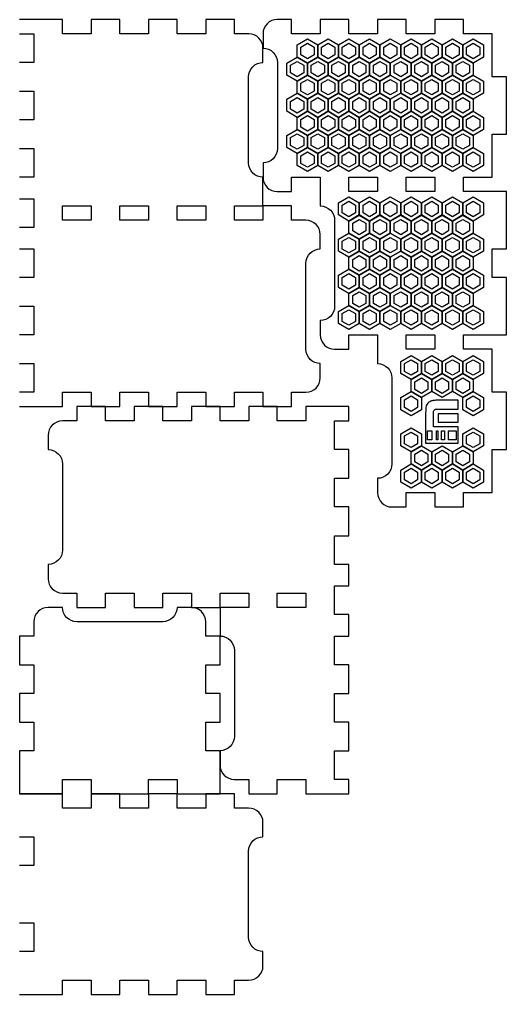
# Model space of a CAD drawing. Extents: x 0 to 964, y 737 to 1701.
# Drawn here: x 482 to 964, y 737 to 1701 of the extents above; entities that cross this region are included whole.
import ezdxf

# ---------------------------------------------------------------- set-up
doc = ezdxf.new("R2010")
doc.units = 0
doc.layers.add('A0132_Printing', color=7, linetype='CONTINUOUS')

msp = doc.modelspace()

# ---------------------------------------------------------------- linework, layer by layer
at = {"layer": 'A0132_Printing', "color": 1}
for points in [[(708.818982, 1686.491958), (694.612983, 1686.491958), (694.612983, 1700.664957), (666.266983, 1700.664957), (666.266983, 1686.491958), (637.919984, 1686.491958), (637.919984, 1700.664957), (609.573985, 1700.664957), (609.573985, 1686.491958), (581.226985, 1686.491958), (581.226985, 1700.664957), (552.880986, 1700.664957), (552.880986, 1686.491958), (524.533987, 1686.491958), (524.533987, 1700.664957), (482.014988, 1700.664957)], [(751.330981, 1700.664957), (737.096982, 1700.664957)], [(850.482979, 1218.77497), (864.716978, 1218.77497), (864.716978, 1232.947969), (893.062978, 1232.947969), (893.062978, 1218.77497), (921.409977, 1218.77497), (921.409977, 1232.947969), (949.755976, 1232.947969), (949.755976, 1275.467968), (963.928976, 1275.467968), (963.928976, 1332.160967), (949.755976, 1332.160967), (949.755976, 1374.680966), (921.409977, 1374.680966), (921.409977, 1388.853965), (949.755976, 1388.853965), (963.928976, 1388.853965), (963.928976, 1445.546964), (949.755976, 1445.546964), (949.755976, 1473.892963), (963.928976, 1473.892963), (963.928976, 1530.585962), (949.755976, 1530.585962), (921.409977, 1530.585962), (921.409977, 1544.759961), (949.755976, 1544.759961), (949.755976, 1587.27896), (963.928976, 1587.27896), (963.928976, 1643.971959), (949.755976, 1643.971959), (949.755976, 1686.491958), (921.409977, 1686.491958), (921.409977, 1700.664957), (893.062978, 1700.664957), (893.062978, 1686.491958), (864.716978, 1686.491958), (864.716978, 1700.664957), (836.369979, 1700.664957), (836.369979, 1686.491958), (808.02398, 1686.491958), (808.02398, 1700.664957), (779.676981, 1700.664957), (779.676981, 1686.491958), (751.330981, 1686.491958), (751.330981, 1700.664957)], [(482.014988, 1686.491958), (496.187988, 1686.491958), (496.187988, 1658.145959), (482.014988, 1658.145959)], [(722.983982, 1686.551958), (722.983982, 1672.318958)], [(722.959982, 1658.145959), (722.959982, 1658.145959), (722.959982, 1672.350958)], [(737.157982, 1658.144959), (737.157982, 1573.105961)], [(708.785982, 1558.932961), (708.785982, 1643.971959)], [(482.014988, 1629.798959), (496.187988, 1629.798959), (496.187988, 1601.45296), (482.014988, 1601.45296)], [(482.014988, 1573.105961), (496.187988, 1573.105961), (496.187988, 1544.759961), (482.014988, 1544.759961)], [(722.983982, 1558.932961), (722.983982, 1544.698961)], [(765.511981, 1502.239962), (751.305981, 1502.239962), (751.305981, 1516.412962), (722.959982, 1516.412962), (722.959982, 1502.239962), (694.612983, 1502.239962), (694.612983, 1516.412962), (722.959982, 1516.412962), (722.959982, 1544.759961), (722.959982, 1544.759961)], [(737.096982, 1530.585962), (751.330981, 1530.585962), (751.330981, 1544.759961), (779.676981, 1544.759961), (779.676981, 1530.585962), (779.676981, 1530.585962), (779.676981, 1516.411962)], [(482.014988, 1523.499962), (496.187988, 1523.499962), (496.187988, 1495.152963), (482.014988, 1495.152963)], [(793.84998, 1502.238962), (793.84998, 1417.199965)], [(779.652981, 1473.893963), (779.652981, 1488.098963)], [(482.014988, 1473.893963), (496.187988, 1473.893963), (496.187988, 1445.546964), (482.014988, 1445.546964)], [(765.478981, 1374.680966), (765.478981, 1459.719964)], [(482.014988, 1417.200965), (496.187988, 1417.200965), (496.187988, 1388.853965), (482.014988, 1388.853965)], [(779.676981, 1403.025965), (779.676981, 1388.793965)], [(793.78998, 1374.680966), (808.02398, 1374.680966), (808.02398, 1388.853965), (836.369979, 1388.853965), (836.369979, 1374.680966), (836.369979, 1374.680966), (836.369979, 1360.507966)], [(482.014988, 1360.507966), (496.187988, 1360.507966), (496.187988, 1332.160967), (482.014988, 1332.160967)], [(779.652981, 1346.301966), (779.652981, 1360.507966)], [(850.542979, 1346.333966), (850.542979, 1261.294968)], [(482.014988, 1317.987967), (524.533987, 1317.987967), (524.533987, 1332.160967), (552.880986, 1332.160967), (552.880986, 1317.987967), (581.226985, 1317.987967), (581.226985, 1332.160967), (609.573985, 1332.160967), (609.573985, 1317.987967), (637.919984, 1317.987967), (637.919984, 1332.160967), (666.266983, 1332.160967), (666.266983, 1317.987967), (694.612983, 1317.987967), (694.612983, 1332.160967), (722.959982, 1332.160967), (722.959982, 1317.987967)], [(722.959982, 1317.987967), (751.305981, 1317.987967), (751.305981, 1332.160967), (765.511981, 1332.160967)], [(567.066986, 1317.987967), (538.720987, 1317.987967), (538.720987, 1303.814967), (524.514987, 1303.814967)], [(694.593983, 949.483976), (708.799982, 949.483976), (708.799982, 935.310977), (737.145982, 935.310977), (737.145982, 949.483976), (765.491981, 949.483976), (765.491981, 935.310977), (808.01198, 935.310977), (808.01198, 949.483976), (793.83898, 949.483976), (793.83898, 977.830976), (808.01198, 977.830976), (808.01198, 1006.176975), (793.83898, 1006.176975), (793.83898, 1034.523974), (808.01198, 1034.523974), (808.01198, 1062.869973), (793.83898, 1062.869973), (793.83898, 1091.216973), (808.01198, 1091.216973), (808.01198, 1112.475972), (793.83898, 1112.475972), (793.83898, 1140.822971), (808.01198, 1140.822971), (808.01198, 1162.082971), (793.83898, 1162.082971), (793.83898, 1190.42897), (808.01198, 1190.42897), (808.01198, 1218.77597), (793.83898, 1218.77597), (793.83898, 1247.121969), (808.01198, 1247.121969), (808.01198, 1275.468968), (793.83898, 1275.468968), (793.83898, 1303.814967), (808.01198, 1303.814967), (808.01198, 1317.987967), (765.491981, 1317.987967), (765.491981, 1303.814967), (737.145982, 1303.814967), (737.145982, 1317.987967), (708.799982, 1317.987967), (708.799982, 1303.814967), (680.452983, 1303.814967), (680.452983, 1317.987967), (652.106984, 1317.987967), (652.106984, 1303.814967), (623.759984, 1303.814967), (623.759984, 1317.987967), (595.413985, 1317.987967), (595.413985, 1303.814967), (567.066986, 1303.814967), (567.066986, 1317.987967)], [(510.373987, 1289.673968), (510.373987, 1275.468968)], [(524.547987, 1261.294968), (524.547987, 1176.255971)], [(836.369979, 1247.121969), (836.369979, 1232.887969)], [(510.373987, 1162.082971), (510.373987, 1147.842971)], [(524.480987, 1133.735972), (538.720987, 1133.735972), (538.720987, 1119.562972), (567.066986, 1119.562972), (567.066986, 1133.735972), (595.413985, 1133.735972), (595.413985, 1119.562972), (623.759984, 1119.562972), (623.759984, 1133.735972), (652.106984, 1133.735972), (652.106984, 1119.562972), (680.452983, 1119.562972), (680.452983, 1133.735972), (708.799982, 1133.735972), (708.799982, 1119.562972), (680.452983, 1119.562972), (680.452983, 1091.216973)], [(524.534087, 1119.542172), (510.390087, 1119.542172)], [(652.065084, 1119.542172), (637.920084, 1119.542172)], [(496.188088, 1105.340172), (496.188088, 1091.195173), (482.015088, 1091.195173), (482.015088, 1062.849173), (496.188088, 1062.849173), (496.188088, 1034.503174), (482.015088, 1034.503174), (482.015088, 1006.156175), (496.188088, 1006.156175), (496.188088, 977.810176), (482.015088, 977.810176), (482.015088, 935.290177), (524.534087, 935.290177), (524.534087, 949.463176), (552.881086, 949.463176), (552.881086, 935.290177), (609.574085, 935.290177), (609.574085, 949.463176), (637.920084, 949.463176), (637.920084, 935.290177), (680.440083, 935.290177), (680.440083, 977.810176), (666.267083, 977.810176), (666.267083, 1006.156175), (680.440083, 1006.156175), (680.440083, 1034.503174), (666.267083, 1034.503174), (666.267083, 1062.849173), (680.440083, 1062.849173)], [(623.747084, 1105.369172), (538.708087, 1105.369172)], [(680.440083, 1062.849173), (680.440083, 1091.195173), (666.267083, 1091.195173), (666.267083, 1105.340172)], [(694.625983, 1077.042973), (694.625983, 992.003975)], [(680.452983, 977.830976), (680.452983, 963.624976)], [(708.757682, 921.125377), (694.612683, 921.125377), (694.612683, 935.298377), (666.266683, 935.298377), (666.266683, 921.125377), (637.920684, 921.125377), (637.920684, 935.298377), (609.573685, 935.298377), (609.573685, 921.125377), (581.227685, 921.125377), (581.227685, 935.298377), (552.880686, 935.298377), (552.880686, 921.125377), (524.534687, 921.125377), (524.534687, 935.298377), (482.014688, 935.298377)], [(722.959682, 892.778378), (722.959682, 906.923377)], [(482.014688, 892.778378), (496.187688, 892.778378), (496.187688, 864.432378), (482.014688, 864.432378)], [(708.786682, 793.56638), (708.786682, 878.605378)], [(482.014688, 807.73938), (496.187688, 807.73938), (496.187688, 779.393381), (482.014688, 779.393381)], [(722.959682, 765.248381), (722.959682, 779.393381)], [(482.014688, 736.873382), (524.534687, 736.873382), (524.534687, 751.046381), (552.880686, 751.046381), (552.880686, 736.873382), (581.227685, 736.873382), (581.227685, 751.046381), (609.573685, 751.046381), (609.573685, 736.873382), (637.920684, 736.873382), (637.920684, 751.046381), (666.266683, 751.046381), (666.266683, 736.873382)], [(666.266683, 736.873382), (694.612683, 736.873382), (694.612683, 751.046381), (708.757682, 751.046381)]]:
    msp.add_lwpolyline(points, dxfattribs=at)
at = {"layer": 'A0132_Printing', "color": 4}
for points in [[(767.061781, 1657.641559), (756.824781, 1663.592558), (756.824781, 1675.494558), (767.061781, 1681.445558), (777.298781, 1675.494558), (777.298781, 1663.592558)], [(787.53538, 1657.641559), (777.298381, 1663.592558), (777.298381, 1675.494558), (787.53538, 1681.445558), (797.77238, 1675.494558), (797.77238, 1663.592558)], [(808.00898, 1657.641559), (797.77198, 1663.592558), (797.77198, 1675.494558), (808.00898, 1681.445558), (818.24598, 1675.494558), (818.24598, 1663.592558)], [(828.482679, 1657.641559), (818.24568, 1663.592558), (818.24568, 1675.494558), (828.482679, 1681.445558), (838.719679, 1675.494558), (838.719679, 1663.592558)], [(848.956379, 1657.641559), (838.719379, 1663.592558), (838.719379, 1675.494558), (848.956379, 1681.445558), (859.193379, 1675.494558), (859.193379, 1663.592558)], [(869.429978, 1657.641559), (859.192979, 1663.592558), (859.192979, 1675.494558), (869.429978, 1681.445558), (879.666978, 1675.494558), (879.666978, 1663.592558)], [(889.903578, 1657.641559), (879.666578, 1663.592558), (879.666578, 1675.494558), (889.903578, 1681.445558), (900.140577, 1675.494558), (900.140577, 1663.592558)], [(910.377277, 1657.641559), (900.140277, 1663.592558), (900.140277, 1675.494558), (910.377277, 1681.445558), (920.614277, 1675.494558), (920.614277, 1663.592558)], [(930.850877, 1657.641559), (920.613877, 1663.592558), (920.613877, 1675.494558), (930.850877, 1681.445558), (941.087876, 1675.494558), (941.087876, 1663.592558)], [(756.824981, 1639.724659), (746.587981, 1645.675659), (746.587981, 1657.577659), (756.824981, 1663.528658), (767.061981, 1657.577659), (767.061981, 1645.675659)], [(777.298581, 1639.724659), (767.061581, 1645.675659), (767.061581, 1657.577659), (777.298581, 1663.528658), (787.53558, 1657.577659), (787.53558, 1645.675659)], [(797.77218, 1639.724659), (787.53518, 1645.675659), (787.53518, 1657.577659), (797.77218, 1663.528658), (808.00918, 1657.577659), (808.00918, 1645.675659)], [(818.24578, 1639.724659), (808.00878, 1645.675659), (808.00878, 1657.577659), (818.24578, 1663.528658), (828.482779, 1657.577659), (828.482779, 1645.675659)], [(838.719479, 1639.724659), (828.482479, 1645.675659), (828.482479, 1657.577659), (838.719479, 1663.528658), (848.956479, 1657.577659), (848.956479, 1645.675659)], [(859.193079, 1639.724659), (848.956079, 1645.675659), (848.956079, 1657.577659), (859.193079, 1663.528658), (869.430078, 1657.577659), (869.430078, 1645.675659)], [(879.666778, 1639.724659), (869.429778, 1645.675659), (869.429778, 1657.577659), (879.666778, 1663.528658), (889.903778, 1657.577659), (889.903778, 1645.675659)], [(900.140377, 1639.724659), (889.903378, 1645.675659), (889.903378, 1657.577659), (900.140377, 1663.528658), (910.377377, 1657.577659), (910.377377, 1645.675659)], [(920.614077, 1639.724659), (910.377077, 1645.675659), (910.377077, 1657.577659), (920.614077, 1663.528658), (930.851077, 1657.577659), (930.851077, 1645.675659)], [(767.061781, 1621.871559), (756.824781, 1627.822559), (756.824781, 1639.724559), (767.061781, 1645.675559), (777.298781, 1639.724559), (777.298781, 1627.822559)], [(787.53538, 1621.871559), (777.298381, 1627.822559), (777.298381, 1639.724559), (787.53538, 1645.675559), (797.77238, 1639.724559), (797.77238, 1627.822559)], [(808.00898, 1621.871559), (797.77198, 1627.822559), (797.77198, 1639.724559), (808.00898, 1645.675559), (818.24598, 1639.724559), (818.24598, 1627.822559)], [(828.482679, 1621.871559), (818.24568, 1627.822559), (818.24568, 1639.724559), (828.482679, 1645.675559), (838.719679, 1639.724559), (838.719679, 1627.822559)], [(848.956379, 1621.871559), (838.719379, 1627.822559), (838.719379, 1639.724559), (848.956379, 1645.675559), (859.193379, 1639.724559), (859.193379, 1627.822559)], [(869.429978, 1621.871559), (859.192979, 1627.822559), (859.192979, 1639.724559), (869.429978, 1645.675559), (879.666978, 1639.724559), (879.666978, 1627.822559)], [(889.903578, 1621.871559), (879.666578, 1627.822559), (879.666578, 1639.724559), (889.903578, 1645.675559), (900.140577, 1639.724559), (900.140577, 1627.822559)], [(910.377277, 1621.871559), (900.140277, 1627.822559), (900.140277, 1639.724559), (910.377277, 1645.675559), (920.614277, 1639.724559), (920.614277, 1627.822559)], [(930.850877, 1621.871559), (920.613877, 1627.822559), (920.613877, 1639.724559), (930.850877, 1645.675559), (941.087876, 1639.724559), (941.087876, 1627.822559)], [(756.824981, 1603.95466), (746.587981, 1609.90566), (746.587981, 1621.807659), (756.824981, 1627.758659), (767.061981, 1621.807659), (767.061981, 1609.90566)], [(777.298581, 1603.95466), (767.061581, 1609.90566), (767.061581, 1621.807659), (777.298581, 1627.758659), (787.53558, 1621.807659), (787.53558, 1609.90566)], [(797.77218, 1603.95466), (787.53518, 1609.90566), (787.53518, 1621.807659), (797.77218, 1627.758659), (808.00918, 1621.807659), (808.00918, 1609.90566)], [(818.24578, 1603.95466), (808.00878, 1609.90566), (808.00878, 1621.807659), (818.24578, 1627.758659), (828.482779, 1621.807659), (828.482779, 1609.90566)], [(838.719479, 1603.95466), (828.482479, 1609.90566), (828.482479, 1621.807659), (838.719479, 1627.758659), (848.956479, 1621.807659), (848.956479, 1609.90566)], [(859.193079, 1603.95466), (848.956079, 1609.90566), (848.956079, 1621.807659), (859.193079, 1627.758659), (869.430078, 1621.807659), (869.430078, 1609.90566)], [(879.666778, 1603.95466), (869.429778, 1609.90566), (869.429778, 1621.807659), (879.666778, 1627.758659), (889.903778, 1621.807659), (889.903778, 1609.90566)], [(900.140377, 1603.95466), (889.903378, 1609.90566), (889.903378, 1621.807659), (900.140377, 1627.758659), (910.377377, 1621.807659), (910.377377, 1609.90566)], [(920.614077, 1603.95466), (910.377077, 1609.90566), (910.377077, 1621.807659), (920.614077, 1627.758659), (930.851077, 1621.807659), (930.851077, 1609.90566)], [(767.061781, 1586.10156), (756.824781, 1592.05256), (756.824781, 1603.95456), (767.061781, 1609.90556), (777.298781, 1603.95456), (777.298781, 1592.05256)], [(787.53538, 1586.10156), (777.298381, 1592.05256), (777.298381, 1603.95456), (787.53538, 1609.90556), (797.77238, 1603.95456), (797.77238, 1592.05256)], [(808.00898, 1586.10156), (797.77198, 1592.05256), (797.77198, 1603.95456), (808.00898, 1609.90556), (818.24598, 1603.95456), (818.24598, 1592.05256)], [(828.482679, 1586.10156), (818.24568, 1592.05256), (818.24568, 1603.95456), (828.482679, 1609.90556), (838.719679, 1603.95456), (838.719679, 1592.05256)], [(848.956379, 1586.10156), (838.719379, 1592.05256), (838.719379, 1603.95456), (848.956379, 1609.90556), (859.193379, 1603.95456), (859.193379, 1592.05256)], [(869.429978, 1586.10156), (859.192979, 1592.05256), (859.192979, 1603.95456), (869.429978, 1609.90556), (879.666978, 1603.95456), (879.666978, 1592.05256)], [(889.903578, 1586.10156), (879.666578, 1592.05256), (879.666578, 1603.95456), (889.903578, 1609.90556), (900.140577, 1603.95456), (900.140577, 1592.05256)], [(910.377277, 1586.10156), (900.140277, 1592.05256), (900.140277, 1603.95456), (910.377277, 1609.90556), (920.614277, 1603.95456), (920.614277, 1592.05256)], [(930.850877, 1586.10156), (920.613877, 1592.05256), (920.613877, 1603.95456), (930.850877, 1609.90556), (941.087876, 1603.95456), (941.087876, 1592.05256)], [(756.824981, 1568.184561), (746.587981, 1574.135561), (746.587981, 1586.03756), (756.824981, 1591.98856), (767.061981, 1586.03756), (767.061981, 1574.135561)], [(777.298581, 1568.184561), (767.061581, 1574.135561), (767.061581, 1586.03756), (777.298581, 1591.98856), (787.53558, 1586.03756), (787.53558, 1574.135561)], [(797.77218, 1568.184561), (787.53518, 1574.135561), (787.53518, 1586.03756), (797.77218, 1591.98856), (808.00918, 1586.03756), (808.00918, 1574.135561)], [(818.24578, 1568.184561), (808.00878, 1574.135561), (808.00878, 1586.03756), (818.24578, 1591.98856), (828.482779, 1586.03756), (828.482779, 1574.135561)], [(838.719479, 1568.184561), (828.482479, 1574.135561), (828.482479, 1586.03756), (838.719479, 1591.98856), (848.956479, 1586.03756), (848.956479, 1574.135561)], [(859.193079, 1568.184561), (848.956079, 1574.135561), (848.956079, 1586.03756), (859.193079, 1591.98856), (869.430078, 1586.03756), (869.430078, 1574.135561)], [(879.666778, 1568.184561), (869.429778, 1574.135561), (869.429778, 1586.03756), (879.666778, 1591.98856), (889.903778, 1586.03756), (889.903778, 1574.135561)], [(900.140377, 1568.184561), (889.903378, 1574.135561), (889.903378, 1586.03756), (900.140377, 1591.98856), (910.377377, 1586.03756), (910.377377, 1574.135561)], [(920.614077, 1568.184561), (910.377077, 1574.135561), (910.377077, 1586.03756), (920.614077, 1591.98856), (930.851077, 1586.03756), (930.851077, 1574.135561)], [(767.061781, 1550.331461), (756.824781, 1556.282461), (756.824781, 1568.184461), (767.061781, 1574.135461), (777.298781, 1568.184461), (777.298781, 1556.282461)], [(787.53538, 1550.331461), (777.298381, 1556.282461), (777.298381, 1568.184461), (787.53538, 1574.135461), (797.77238, 1568.184461), (797.77238, 1556.282461)], [(808.00898, 1550.331461), (797.77198, 1556.282461), (797.77198, 1568.184461), (808.00898, 1574.135461), (818.24598, 1568.184461), (818.24598, 1556.282461)], [(828.482679, 1550.331461), (818.24568, 1556.282461), (818.24568, 1568.184461), (828.482679, 1574.135461), (838.719679, 1568.184461), (838.719679, 1556.282461)], [(848.956379, 1550.331461), (838.719379, 1556.282461), (838.719379, 1568.184461), (848.956379, 1574.135461), (859.193379, 1568.184461), (859.193379, 1556.282461)], [(869.429978, 1550.331461), (859.192979, 1556.282461), (859.192979, 1568.184461), (869.429978, 1574.135461), (879.666978, 1568.184461), (879.666978, 1556.282461)], [(889.903578, 1550.331461), (879.666578, 1556.282461), (879.666578, 1568.184461), (889.903578, 1574.135461), (900.140577, 1568.184461), (900.140577, 1556.282461)], [(910.377277, 1550.331461), (900.140277, 1556.282461), (900.140277, 1568.184461), (910.377277, 1574.135461), (920.614277, 1568.184461), (920.614277, 1556.282461)], [(930.850877, 1550.331461), (920.613877, 1556.282461), (920.613877, 1568.184461), (930.850877, 1574.135461), (941.087876, 1568.184461), (941.087876, 1556.282461)], [(808.00898, 1501.473062), (797.77198, 1507.424062), (797.77198, 1519.326062), (808.00898, 1525.277062), (818.24598, 1519.326062), (818.24598, 1507.424062)], [(828.482679, 1501.473062), (818.24568, 1507.424062), (818.24568, 1519.326062), (828.482679, 1525.277062), (838.719679, 1519.326062), (838.719679, 1507.424062)], [(848.956379, 1501.473062), (838.719379, 1507.424062), (838.719379, 1519.326062), (848.956379, 1525.277062), (859.193379, 1519.326062), (859.193379, 1507.424062)], [(869.429978, 1501.473062), (859.192979, 1507.424062), (859.192979, 1519.326062), (869.429978, 1525.277062), (879.666978, 1519.326062), (879.666978, 1507.424062)], [(889.903578, 1501.473062), (879.666578, 1507.424062), (879.666578, 1519.326062), (889.903578, 1525.277062), (900.140577, 1519.326062), (900.140577, 1507.424062)], [(910.377277, 1501.473062), (900.140277, 1507.424062), (900.140277, 1519.326062), (910.377277, 1525.277062), (920.614277, 1519.326062), (920.614277, 1507.424062)], [(930.850877, 1501.473062), (920.613877, 1507.424062), (920.613877, 1519.326062), (930.850877, 1525.277062), (941.087876, 1519.326062), (941.087876, 1507.424062)], [(818.24578, 1483.556263), (808.00878, 1489.507263), (808.00878, 1501.409262), (818.24578, 1507.360262), (828.482779, 1501.409262), (828.482779, 1489.507263)], [(838.719479, 1483.556263), (828.482479, 1489.507263), (828.482479, 1501.409262), (838.719479, 1507.360262), (848.956479, 1501.409262), (848.956479, 1489.507263)], [(859.193079, 1483.556263), (848.956079, 1489.507263), (848.956079, 1501.409262), (859.193079, 1507.360262), (869.430078, 1501.409262), (869.430078, 1489.507263)], [(879.666778, 1483.556263), (869.429778, 1489.507263), (869.429778, 1501.409262), (879.666778, 1507.360262), (889.903778, 1501.409262), (889.903778, 1489.507263)], [(900.140377, 1483.556263), (889.903378, 1489.507263), (889.903378, 1501.409262), (900.140377, 1507.360262), (910.377377, 1501.409262), (910.377377, 1489.507263)], [(920.614077, 1483.556263), (910.377077, 1489.507263), (910.377077, 1501.409262), (920.614077, 1507.360262), (930.851077, 1501.409262), (930.851077, 1489.507263)], [(808.00898, 1465.703063), (797.77198, 1471.654063), (797.77198, 1483.556063), (808.00898, 1489.507063), (818.24598, 1483.556063), (818.24598, 1471.654063)], [(828.482679, 1465.703063), (818.24568, 1471.654063), (818.24568, 1483.556063), (828.482679, 1489.507063), (838.719679, 1483.556063), (838.719679, 1471.654063)], [(848.956379, 1465.703063), (838.719379, 1471.654063), (838.719379, 1483.556063), (848.956379, 1489.507063), (859.193379, 1483.556063), (859.193379, 1471.654063)], [(869.429978, 1465.703063), (859.192979, 1471.654063), (859.192979, 1483.556063), (869.429978, 1489.507063), (879.666978, 1483.556063), (879.666978, 1471.654063)], [(889.903578, 1465.703063), (879.666578, 1471.654063), (879.666578, 1483.556063), (889.903578, 1489.507063), (900.140577, 1483.556063), (900.140577, 1471.654063)], [(910.377277, 1465.703063), (900.140277, 1471.654063), (900.140277, 1483.556063), (910.377277, 1489.507063), (920.614277, 1483.556063), (920.614277, 1471.654063)], [(930.850877, 1465.703063), (920.613877, 1471.654063), (920.613877, 1483.556063), (930.850877, 1489.507063), (941.087876, 1483.556063), (941.087876, 1471.654063)], [(818.24578, 1447.786264), (808.00878, 1453.737264), (808.00878, 1465.639263), (818.24578, 1471.590263), (828.482779, 1465.639263), (828.482779, 1453.737264)], [(838.719479, 1447.786264), (828.482479, 1453.737264), (828.482479, 1465.639263), (838.719479, 1471.590263), (848.956479, 1465.639263), (848.956479, 1453.737264)], [(859.193079, 1447.786264), (848.956079, 1453.737264), (848.956079, 1465.639263), (859.193079, 1471.590263), (869.430078, 1465.639263), (869.430078, 1453.737264)], [(879.666778, 1447.786264), (869.429778, 1453.737264), (869.429778, 1465.639263), (879.666778, 1471.590263), (889.903778, 1465.639263), (889.903778, 1453.737264)], [(900.140377, 1447.786264), (889.903378, 1453.737264), (889.903378, 1465.639263), (900.140377, 1471.590263), (910.377377, 1465.639263), (910.377377, 1453.737264)], [(920.614077, 1447.786264), (910.377077, 1453.737264), (910.377077, 1465.639263), (920.614077, 1471.590263), (930.851077, 1465.639263), (930.851077, 1453.737264)], [(808.00898, 1429.933064), (797.77198, 1435.884064), (797.77198, 1447.786064), (808.00898, 1453.737064), (818.24598, 1447.786064), (818.24598, 1435.884064)], [(828.482679, 1429.933064), (818.24568, 1435.884064), (818.24568, 1447.786064), (828.482679, 1453.737064), (838.719679, 1447.786064), (838.719679, 1435.884064)], [(848.956379, 1429.933064), (838.719379, 1435.884064), (838.719379, 1447.786064), (848.956379, 1453.737064), (859.193379, 1447.786064), (859.193379, 1435.884064)], [(869.429978, 1429.933064), (859.192979, 1435.884064), (859.192979, 1447.786064), (869.429978, 1453.737064), (879.666978, 1447.786064), (879.666978, 1435.884064)], [(889.903578, 1429.933064), (879.666578, 1435.884064), (879.666578, 1447.786064), (889.903578, 1453.737064), (900.140577, 1447.786064), (900.140577, 1435.884064)], [(910.377277, 1429.933064), (900.140277, 1435.884064), (900.140277, 1447.786064), (910.377277, 1453.737064), (920.614277, 1447.786064), (920.614277, 1435.884064)], [(930.850877, 1429.933064), (920.613877, 1435.884064), (920.613877, 1447.786064), (930.850877, 1453.737064), (941.087876, 1447.786064), (941.087876, 1435.884064)], [(818.24578, 1412.016065), (808.00878, 1417.967065), (808.00878, 1429.869064), (818.24578, 1435.820064), (828.482779, 1429.869064), (828.482779, 1417.967065)], [(838.719479, 1412.016065), (828.482479, 1417.967065), (828.482479, 1429.869064), (838.719479, 1435.820064), (848.956479, 1429.869064), (848.956479, 1417.967065)], [(859.193079, 1412.016065), (848.956079, 1417.967065), (848.956079, 1429.869064), (859.193079, 1435.820064), (869.430078, 1429.869064), (869.430078, 1417.967065)], [(879.666778, 1412.016065), (869.429778, 1417.967065), (869.429778, 1429.869064), (879.666778, 1435.820064), (889.903778, 1429.869064), (889.903778, 1417.967065)], [(900.140377, 1412.016065), (889.903378, 1417.967065), (889.903378, 1429.869064), (900.140377, 1435.820064), (910.377377, 1429.869064), (910.377377, 1417.967065)], [(920.614077, 1412.016065), (910.377077, 1417.967065), (910.377077, 1429.869064), (920.614077, 1435.820064), (930.851077, 1429.869064), (930.851077, 1417.967065)], [(808.00898, 1394.163065), (797.77198, 1400.114065), (797.77198, 1412.016065), (808.00898, 1417.967065), (818.24598, 1412.016065), (818.24598, 1400.114065)], [(828.482679, 1394.163065), (818.24568, 1400.114065), (818.24568, 1412.016065), (828.482679, 1417.967065), (838.719679, 1412.016065), (838.719679, 1400.114065)], [(848.956379, 1394.163065), (838.719379, 1400.114065), (838.719379, 1412.016065), (848.956379, 1417.967065), (859.193379, 1412.016065), (859.193379, 1400.114065)], [(869.429978, 1394.163065), (859.192979, 1400.114065), (859.192979, 1412.016065), (869.429978, 1417.967065), (879.666978, 1412.016065), (879.666978, 1400.114065)], [(889.903578, 1394.163065), (879.666578, 1400.114065), (879.666578, 1412.016065), (889.903578, 1417.967065), (900.140577, 1412.016065), (900.140577, 1400.114065)], [(910.377277, 1394.163065), (900.140277, 1400.114065), (900.140277, 1412.016065), (910.377277, 1417.967065), (920.614277, 1412.016065), (920.614277, 1400.114065)], [(930.850877, 1394.163065), (920.613877, 1400.114065), (920.613877, 1412.016065), (930.850877, 1417.967065), (941.087876, 1412.016065), (941.087876, 1400.114065)], [(869.429978, 1344.783266), (859.192979, 1350.734266), (859.192979, 1362.636266), (869.429978, 1368.587266), (879.666978, 1362.636266), (879.666978, 1350.734266)], [(889.903578, 1344.783266), (879.666578, 1350.734266), (879.666578, 1362.636266), (889.903578, 1368.587266), (900.140577, 1362.636266), (900.140577, 1350.734266)], [(910.377277, 1344.783266), (900.140277, 1350.734266), (900.140277, 1362.636266), (910.377277, 1368.587266), (920.614277, 1362.636266), (920.614277, 1350.734266)], [(930.850877, 1344.783266), (920.613877, 1350.734266), (920.613877, 1362.636266), (930.850877, 1368.587266), (941.087876, 1362.636266), (941.087876, 1350.734266)], [(879.666778, 1326.866467), (869.429778, 1332.817467), (869.429778, 1344.719466), (879.666778, 1350.670466), (889.903778, 1344.719466), (889.903778, 1332.817467)], [(900.140377, 1326.866467), (889.903378, 1332.817467), (889.903378, 1344.719466), (900.140377, 1350.670466), (910.377377, 1344.719466), (910.377377, 1332.817467)], [(920.614077, 1326.866467), (910.377077, 1332.817467), (910.377077, 1344.719466), (920.614077, 1350.670466), (930.851077, 1344.719466), (930.851077, 1332.817467)], [(869.429978, 1309.013267), (859.192979, 1314.964267), (859.192979, 1326.866267), (869.429978, 1332.817267), (879.666978, 1326.866267), (879.666978, 1314.964267)], [(930.850877, 1309.013267), (920.613877, 1314.964267), (920.613877, 1326.866267), (930.850877, 1332.817267), (941.087876, 1326.866267), (941.087876, 1314.964267)], [(869.429978, 1273.243268), (859.192979, 1279.194268), (859.192979, 1291.096268), (869.429978, 1297.047268), (879.666978, 1291.096268), (879.666978, 1279.194268)], [(895.858978, 1285.100968), (894.700978, 1285.100968), (894.700978, 1294.024968), (895.858978, 1294.024968)], [(902.704977, 1285.100968), (899.508978, 1285.100968), (899.508978, 1294.024968), (902.704977, 1294.024968)], [(930.850877, 1273.243268), (920.613877, 1279.194268), (920.613877, 1291.096268), (930.850877, 1297.047268), (941.087876, 1291.096268), (941.087876, 1279.194268)], [(879.666778, 1255.326269), (869.429778, 1261.277268), (869.429778, 1273.179268), (879.666778, 1279.130268), (889.903778, 1273.179268), (889.903778, 1261.277268)], [(900.140377, 1255.326269), (889.903378, 1261.277268), (889.903378, 1273.179268), (900.140377, 1279.130268), (910.377377, 1273.179268), (910.377377, 1261.277268)], [(920.614077, 1255.326269), (910.377077, 1261.277268), (910.377077, 1273.179268), (920.614077, 1279.130268), (930.851077, 1273.179268), (930.851077, 1261.277268)], [(869.429978, 1237.473269), (859.192979, 1243.424269), (859.192979, 1255.326269), (869.429978, 1261.277268), (879.666978, 1255.326269), (879.666978, 1243.424269)], [(889.903578, 1237.473269), (879.666578, 1243.424269), (879.666578, 1255.326269), (889.903578, 1261.277268), (900.140577, 1255.326269), (900.140577, 1243.424269)], [(910.377277, 1237.473269), (900.140277, 1243.424269), (900.140277, 1255.326269), (910.377277, 1261.277268), (920.614277, 1255.326269), (920.614277, 1243.424269)], [(930.850877, 1237.473269), (920.613877, 1243.424269), (920.613877, 1255.326269), (930.850877, 1261.277268), (941.087876, 1255.326269), (941.087876, 1243.424269)]]:
    msp.add_lwpolyline(points, close=True, dxfattribs=at)
at = {"layer": 'A0132_Printing', "color": 1}
for points in [[(760.520181, 1673.369058), (767.062181, 1677.194058), (773.603181, 1673.369058), (773.603181, 1665.718058), (767.062181, 1661.893058), (760.520181, 1665.718058)], [(780.99378, 1673.369058), (787.53578, 1677.194058), (794.07678, 1673.369058), (794.07678, 1665.718058), (787.53578, 1661.893058), (780.99378, 1665.718058)], [(801.46748, 1673.369058), (808.00948, 1677.194058), (814.55048, 1673.369058), (814.55048, 1665.718058), (808.00948, 1661.893058), (801.46748, 1665.718058)], [(821.941079, 1673.369058), (828.483079, 1677.194058), (835.024079, 1673.369058), (835.024079, 1665.718058), (828.483079, 1661.893058), (821.941079, 1665.718058)], [(842.414679, 1673.369058), (848.956679, 1677.194058), (855.497679, 1673.369058), (855.497679, 1665.718058), (848.956679, 1661.893058), (842.414679, 1665.718058)], [(862.888378, 1673.369058), (869.430378, 1677.194058), (875.971378, 1673.369058), (875.971378, 1665.718058), (869.430378, 1661.893058), (862.888378, 1665.718058)], [(883.362078, 1673.369058), (889.904078, 1677.194058), (896.445078, 1673.369058), (896.445078, 1665.718058), (889.904078, 1661.893058), (883.362078, 1665.718058)], [(903.835677, 1673.369058), (910.377677, 1677.194058), (916.918677, 1673.369058), (916.918677, 1665.718058), (910.377677, 1661.893058), (903.835677, 1665.718058)], [(924.309277, 1673.369058), (930.851277, 1677.194058), (937.392277, 1673.369058), (937.392277, 1665.718058), (930.851277, 1661.893058), (924.309277, 1665.718058)], [(750.283381, 1655.452259), (756.825381, 1659.277259), (763.366381, 1655.452259), (763.366381, 1647.801259), (756.825381, 1643.976259), (750.283381, 1647.801259)], [(770.756981, 1655.452259), (777.298981, 1659.277259), (783.83998, 1655.452259), (783.83998, 1647.801259), (777.298981, 1643.976259), (770.756981, 1647.801259)], [(791.23068, 1655.452259), (797.77268, 1659.277259), (804.31368, 1655.452259), (804.31368, 1647.801259), (797.77268, 1643.976259), (791.23068, 1647.801259)], [(811.70428, 1655.452259), (818.24628, 1659.277259), (824.787279, 1655.452259), (824.787279, 1647.801259), (818.24628, 1643.976259), (811.70428, 1647.801259)], [(832.177879, 1655.452259), (838.719879, 1659.277259), (845.260879, 1655.452259), (845.260879, 1647.801259), (838.719879, 1643.976259), (832.177879, 1647.801259)], [(852.651579, 1655.452259), (859.193579, 1659.277259), (865.734578, 1655.452259), (865.734578, 1647.801259), (859.193579, 1643.976259), (852.651579, 1647.801259)], [(873.125178, 1655.452259), (879.667178, 1659.277259), (886.208178, 1655.452259), (886.208178, 1647.801259), (879.667178, 1643.976259), (873.125178, 1647.801259)], [(893.598878, 1655.452259), (900.140877, 1659.277259), (906.681877, 1655.452259), (906.681877, 1647.801259), (900.140877, 1643.976259), (893.598878, 1647.801259)], [(914.072477, 1655.452259), (920.614477, 1659.277259), (927.155477, 1655.452259), (927.155477, 1647.801259), (920.614477, 1643.976259), (914.072477, 1647.801259)], [(760.520181, 1637.599059), (767.062181, 1641.424059), (773.603181, 1637.599059), (773.603181, 1629.948059), (767.062181, 1626.123059), (760.520181, 1629.948059)], [(780.99378, 1637.599059), (787.53578, 1641.424059), (794.07678, 1637.599059), (794.07678, 1629.948059), (787.53578, 1626.123059), (780.99378, 1629.948059)], [(801.46748, 1637.599059), (808.00948, 1641.424059), (814.55048, 1637.599059), (814.55048, 1629.948059), (808.00948, 1626.123059), (801.46748, 1629.948059)], [(821.941079, 1637.599059), (828.483079, 1641.424059), (835.024079, 1637.599059), (835.024079, 1629.948059), (828.483079, 1626.123059), (821.941079, 1629.948059)], [(842.414679, 1637.599059), (848.956679, 1641.424059), (855.497679, 1637.599059), (855.497679, 1629.948059), (848.956679, 1626.123059), (842.414679, 1629.948059)], [(862.888378, 1637.599059), (869.430378, 1641.424059), (875.971378, 1637.599059), (875.971378, 1629.948059), (869.430378, 1626.123059), (862.888378, 1629.948059)], [(883.362078, 1637.599059), (889.904078, 1641.424059), (896.445078, 1637.599059), (896.445078, 1629.948059), (889.904078, 1626.123059), (883.362078, 1629.948059)], [(903.835677, 1637.599059), (910.377677, 1641.424059), (916.918677, 1637.599059), (916.918677, 1629.948059), (910.377677, 1626.123059), (903.835677, 1629.948059)], [(924.309277, 1637.599059), (930.851277, 1641.424059), (937.392277, 1637.599059), (937.392277, 1629.948059), (930.851277, 1626.123059), (924.309277, 1629.948059)], [(750.283381, 1619.68226), (756.825381, 1623.507259), (763.366381, 1619.68226), (763.366381, 1612.03126), (756.825381, 1608.20626), (750.283381, 1612.03126)], [(770.756981, 1619.68226), (777.298981, 1623.507259), (783.83998, 1619.68226), (783.83998, 1612.03126), (777.298981, 1608.20626), (770.756981, 1612.03126)], [(791.23068, 1619.68226), (797.77268, 1623.507259), (804.31368, 1619.68226), (804.31368, 1612.03126), (797.77268, 1608.20626), (791.23068, 1612.03126)], [(811.70428, 1619.68226), (818.24628, 1623.507259), (824.787279, 1619.68226), (824.787279, 1612.03126), (818.24628, 1608.20626), (811.70428, 1612.03126)], [(832.177879, 1619.68226), (838.719879, 1623.507259), (845.260879, 1619.68226), (845.260879, 1612.03126), (838.719879, 1608.20626), (832.177879, 1612.03126)], [(852.651579, 1619.68226), (859.193579, 1623.507259), (865.734578, 1619.68226), (865.734578, 1612.03126), (859.193579, 1608.20626), (852.651579, 1612.03126)], [(873.125178, 1619.68226), (879.667178, 1623.507259), (886.208178, 1619.68226), (886.208178, 1612.03126), (879.667178, 1608.20626), (873.125178, 1612.03126)], [(893.598878, 1619.68226), (900.140877, 1623.507259), (906.681877, 1619.68226), (906.681877, 1612.03126), (900.140877, 1608.20626), (893.598878, 1612.03126)], [(914.072477, 1619.68226), (920.614477, 1623.507259), (927.155477, 1619.68226), (927.155477, 1612.03126), (920.614477, 1608.20626), (914.072477, 1612.03126)], [(760.520181, 1601.82906), (767.062181, 1605.65406), (773.603181, 1601.82906), (773.603181, 1594.17806), (767.062181, 1590.35306), (760.520181, 1594.17806)], [(780.99378, 1601.82906), (787.53578, 1605.65406), (794.07678, 1601.82906), (794.07678, 1594.17806), (787.53578, 1590.35306), (780.99378, 1594.17806)], [(801.46748, 1601.82906), (808.00948, 1605.65406), (814.55048, 1601.82906), (814.55048, 1594.17806), (808.00948, 1590.35306), (801.46748, 1594.17806)], [(821.941079, 1601.82906), (828.483079, 1605.65406), (835.024079, 1601.82906), (835.024079, 1594.17806), (828.483079, 1590.35306), (821.941079, 1594.17806)], [(842.414679, 1601.82906), (848.956679, 1605.65406), (855.497679, 1601.82906), (855.497679, 1594.17806), (848.956679, 1590.35306), (842.414679, 1594.17806)], [(862.888378, 1601.82906), (869.430378, 1605.65406), (875.971378, 1601.82906), (875.971378, 1594.17806), (869.430378, 1590.35306), (862.888378, 1594.17806)], [(883.362078, 1601.82906), (889.904078, 1605.65406), (896.445078, 1601.82906), (896.445078, 1594.17806), (889.904078, 1590.35306), (883.362078, 1594.17806)], [(903.835677, 1601.82906), (910.377677, 1605.65406), (916.918677, 1601.82906), (916.918677, 1594.17806), (910.377677, 1590.35306), (903.835677, 1594.17806)], [(924.309277, 1601.82906), (930.851277, 1605.65406), (937.392277, 1601.82906), (937.392277, 1594.17806), (930.851277, 1590.35306), (924.309277, 1594.17806)], [(750.283381, 1583.91206), (756.825381, 1587.73706), (763.366381, 1583.91206), (763.366381, 1576.261061), (756.825381, 1572.436061), (750.283381, 1576.261061)], [(770.756981, 1583.91206), (777.298981, 1587.73706), (783.83998, 1583.91206), (783.83998, 1576.261061), (777.298981, 1572.436061), (770.756981, 1576.261061)], [(791.23068, 1583.91206), (797.77268, 1587.73706), (804.31368, 1583.91206), (804.31368, 1576.261061), (797.77268, 1572.436061), (791.23068, 1576.261061)], [(811.70428, 1583.91206), (818.24628, 1587.73706), (824.787279, 1583.91206), (824.787279, 1576.261061), (818.24628, 1572.436061), (811.70428, 1576.261061)], [(832.177879, 1583.91206), (838.719879, 1587.73706), (845.260879, 1583.91206), (845.260879, 1576.261061), (838.719879, 1572.436061), (832.177879, 1576.261061)], [(852.651579, 1583.91206), (859.193579, 1587.73706), (865.734578, 1583.91206), (865.734578, 1576.261061), (859.193579, 1572.436061), (852.651579, 1576.261061)], [(873.125178, 1583.91206), (879.667178, 1587.73706), (886.208178, 1583.91206), (886.208178, 1576.261061), (879.667178, 1572.436061), (873.125178, 1576.261061)], [(893.598878, 1583.91206), (900.140877, 1587.73706), (906.681877, 1583.91206), (906.681877, 1576.261061), (900.140877, 1572.436061), (893.598878, 1576.261061)], [(914.072477, 1583.91206), (920.614477, 1587.73706), (927.155477, 1583.91206), (927.155477, 1576.261061), (920.614477, 1572.436061), (914.072477, 1576.261061)], [(760.520181, 1566.059061), (767.062181, 1569.884061), (773.603181, 1566.059061), (773.603181, 1558.408061), (767.062181, 1554.583061), (760.520181, 1558.408061)], [(780.99378, 1566.059061), (787.53578, 1569.884061), (794.07678, 1566.059061), (794.07678, 1558.408061), (787.53578, 1554.583061), (780.99378, 1558.408061)], [(801.46748, 1566.059061), (808.00948, 1569.884061), (814.55048, 1566.059061), (814.55048, 1558.408061), (808.00948, 1554.583061), (801.46748, 1558.408061)], [(821.941079, 1566.059061), (828.483079, 1569.884061), (835.024079, 1566.059061), (835.024079, 1558.408061), (828.483079, 1554.583061), (821.941079, 1558.408061)], [(842.414679, 1566.059061), (848.956679, 1569.884061), (855.497679, 1566.059061), (855.497679, 1558.408061), (848.956679, 1554.583061), (842.414679, 1558.408061)], [(862.888378, 1566.059061), (869.430378, 1569.884061), (875.971378, 1566.059061), (875.971378, 1558.408061), (869.430378, 1554.583061), (862.888378, 1558.408061)], [(883.362078, 1566.059061), (889.904078, 1569.884061), (896.445078, 1566.059061), (896.445078, 1558.408061), (889.904078, 1554.583061), (883.362078, 1558.408061)], [(903.835677, 1566.059061), (910.377677, 1569.884061), (916.918677, 1566.059061), (916.918677, 1558.408061), (910.377677, 1554.583061), (903.835677, 1558.408061)], [(924.309277, 1566.059061), (930.851277, 1569.884061), (937.392277, 1566.059061), (937.392277, 1558.408061), (930.851277, 1554.583061), (924.309277, 1558.408061)], [(836.369979, 1530.586962), (808.02398, 1530.586962), (808.02398, 1544.759961), (836.369979, 1544.759961)], [(893.062978, 1530.586962), (864.716978, 1530.586962), (864.716978, 1544.759961), (893.062978, 1544.759961)], [(524.533987, 1516.412962), (552.879986, 1516.412962), (552.879986, 1502.239962), (524.533987, 1502.239962)], [(581.226985, 1516.412962), (609.572985, 1516.412962), (609.572985, 1502.239962), (581.226985, 1502.239962)], [(637.919984, 1516.412962), (666.265983, 1516.412962), (666.265983, 1502.239962), (637.919984, 1502.239962)], [(801.46748, 1517.200662), (808.00948, 1521.025662), (814.55048, 1517.200662), (814.55048, 1509.549662), (808.00948, 1505.724662), (801.46748, 1509.549662)], [(821.941079, 1517.200662), (828.483079, 1521.025662), (835.024079, 1517.200662), (835.024079, 1509.549662), (828.483079, 1505.724662), (821.941079, 1509.549662)], [(842.414679, 1517.200662), (848.956679, 1521.025662), (855.497679, 1517.200662), (855.497679, 1509.549662), (848.956679, 1505.724662), (842.414679, 1509.549662)], [(862.888378, 1517.200662), (869.430378, 1521.025662), (875.971378, 1517.200662), (875.971378, 1509.549662), (869.430378, 1505.724662), (862.888378, 1509.549662)], [(883.362078, 1517.200662), (889.904078, 1521.025662), (896.445078, 1517.200662), (896.445078, 1509.549662), (889.904078, 1505.724662), (883.362078, 1509.549662)], [(903.835677, 1517.200662), (910.377677, 1521.025662), (916.918677, 1517.200662), (916.918677, 1509.549662), (910.377677, 1505.724662), (903.835677, 1509.549662)], [(924.309277, 1517.200662), (930.851277, 1521.025662), (937.392277, 1517.200662), (937.392277, 1509.549662), (930.851277, 1505.724662), (924.309277, 1509.549662)], [(811.70428, 1499.283763), (818.24628, 1503.108762), (824.787279, 1499.283763), (824.787279, 1491.632763), (818.24628, 1487.807763), (811.70428, 1491.632763)], [(832.177879, 1499.283763), (838.719879, 1503.108762), (845.260879, 1499.283763), (845.260879, 1491.632763), (838.719879, 1487.807763), (832.177879, 1491.632763)], [(852.651579, 1499.283763), (859.193579, 1503.108762), (865.734578, 1499.283763), (865.734578, 1491.632763), (859.193579, 1487.807763), (852.651579, 1491.632763)], [(873.125178, 1499.283763), (879.667178, 1503.108762), (886.208178, 1499.283763), (886.208178, 1491.632763), (879.667178, 1487.807763), (873.125178, 1491.632763)], [(893.598878, 1499.283763), (900.140877, 1503.108762), (906.681877, 1499.283763), (906.681877, 1491.632763), (900.140877, 1487.807763), (893.598878, 1491.632763)], [(914.072477, 1499.283763), (920.614477, 1503.108762), (927.155477, 1499.283763), (927.155477, 1491.632763), (920.614477, 1487.807763), (914.072477, 1491.632763)], [(801.46748, 1481.430663), (808.00948, 1485.255663), (814.55048, 1481.430663), (814.55048, 1473.779663), (808.00948, 1469.954663), (801.46748, 1473.779663)], [(821.941079, 1481.430663), (828.483079, 1485.255663), (835.024079, 1481.430663), (835.024079, 1473.779663), (828.483079, 1469.954663), (821.941079, 1473.779663)], [(842.414679, 1481.430663), (848.956679, 1485.255663), (855.497679, 1481.430663), (855.497679, 1473.779663), (848.956679, 1469.954663), (842.414679, 1473.779663)], [(862.888378, 1481.430663), (869.430378, 1485.255663), (875.971378, 1481.430663), (875.971378, 1473.779663), (869.430378, 1469.954663), (862.888378, 1473.779663)], [(883.362078, 1481.430663), (889.904078, 1485.255663), (896.445078, 1481.430663), (896.445078, 1473.779663), (889.904078, 1469.954663), (883.362078, 1473.779663)], [(903.835677, 1481.430663), (910.377677, 1485.255663), (916.918677, 1481.430663), (916.918677, 1473.779663), (910.377677, 1469.954663), (903.835677, 1473.779663)], [(924.309277, 1481.430663), (930.851277, 1485.255663), (937.392277, 1481.430663), (937.392277, 1473.779663), (930.851277, 1469.954663), (924.309277, 1473.779663)], [(811.70428, 1463.513763), (818.24628, 1467.338763), (824.787279, 1463.513763), (824.787279, 1455.862764), (818.24628, 1452.037764), (811.70428, 1455.862764)], [(832.177879, 1463.513763), (838.719879, 1467.338763), (845.260879, 1463.513763), (845.260879, 1455.862764), (838.719879, 1452.037764), (832.177879, 1455.862764)], [(852.651579, 1463.513763), (859.193579, 1467.338763), (865.734578, 1463.513763), (865.734578, 1455.862764), (859.193579, 1452.037764), (852.651579, 1455.862764)], [(873.125178, 1463.513763), (879.667178, 1467.338763), (886.208178, 1463.513763), (886.208178, 1455.862764), (879.667178, 1452.037764), (873.125178, 1455.862764)], [(893.598878, 1463.513763), (900.140877, 1467.338763), (906.681877, 1463.513763), (906.681877, 1455.862764), (900.140877, 1452.037764), (893.598878, 1455.862764)], [(914.072477, 1463.513763), (920.614477, 1467.338763), (927.155477, 1463.513763), (927.155477, 1455.862764), (920.614477, 1452.037764), (914.072477, 1455.862764)], [(801.46748, 1445.660564), (808.00948, 1449.485564), (814.55048, 1445.660564), (814.55048, 1438.009564), (808.00948, 1434.184564), (801.46748, 1438.009564)], [(821.941079, 1445.660564), (828.483079, 1449.485564), (835.024079, 1445.660564), (835.024079, 1438.009564), (828.483079, 1434.184564), (821.941079, 1438.009564)], [(842.414679, 1445.660564), (848.956679, 1449.485564), (855.497679, 1445.660564), (855.497679, 1438.009564), (848.956679, 1434.184564), (842.414679, 1438.009564)], [(862.888378, 1445.660564), (869.430378, 1449.485564), (875.971378, 1445.660564), (875.971378, 1438.009564), (869.430378, 1434.184564), (862.888378, 1438.009564)], [(883.362078, 1445.660564), (889.904078, 1449.485564), (896.445078, 1445.660564), (896.445078, 1438.009564), (889.904078, 1434.184564), (883.362078, 1438.009564)], [(903.835677, 1445.660564), (910.377677, 1449.485564), (916.918677, 1445.660564), (916.918677, 1438.009564), (910.377677, 1434.184564), (903.835677, 1438.009564)], [(924.309277, 1445.660564), (930.851277, 1449.485564), (937.392277, 1445.660564), (937.392277, 1438.009564), (930.851277, 1434.184564), (924.309277, 1438.009564)], [(811.70428, 1427.743664), (818.24628, 1431.568664), (824.787279, 1427.743664), (824.787279, 1420.092664), (818.24628, 1416.267665), (811.70428, 1420.092664)], [(832.177879, 1427.743664), (838.719879, 1431.568664), (845.260879, 1427.743664), (845.260879, 1420.092664), (838.719879, 1416.267665), (832.177879, 1420.092664)], [(852.651579, 1427.743664), (859.193579, 1431.568664), (865.734578, 1427.743664), (865.734578, 1420.092664), (859.193579, 1416.267665), (852.651579, 1420.092664)], [(873.125178, 1427.743664), (879.667178, 1431.568664), (886.208178, 1427.743664), (886.208178, 1420.092664), (879.667178, 1416.267665), (873.125178, 1420.092664)], [(893.598878, 1427.743664), (900.140877, 1431.568664), (906.681877, 1427.743664), (906.681877, 1420.092664), (900.140877, 1416.267665), (893.598878, 1420.092664)], [(914.072477, 1427.743664), (920.614477, 1431.568664), (927.155477, 1427.743664), (927.155477, 1420.092664), (920.614477, 1416.267665), (914.072477, 1420.092664)], [(801.46748, 1409.890565), (808.00948, 1413.715565), (814.55048, 1409.890565), (814.55048, 1402.239565), (808.00948, 1398.414565), (801.46748, 1402.239565)], [(821.941079, 1409.890565), (828.483079, 1413.715565), (835.024079, 1409.890565), (835.024079, 1402.239565), (828.483079, 1398.414565), (821.941079, 1402.239565)], [(842.414679, 1409.890565), (848.956679, 1413.715565), (855.497679, 1409.890565), (855.497679, 1402.239565), (848.956679, 1398.414565), (842.414679, 1402.239565)], [(862.888378, 1409.890565), (869.430378, 1413.715565), (875.971378, 1409.890565), (875.971378, 1402.239565), (869.430378, 1398.414565), (862.888378, 1402.239565)], [(883.362078, 1409.890565), (889.904078, 1413.715565), (896.445078, 1409.890565), (896.445078, 1402.239565), (889.904078, 1398.414565), (883.362078, 1402.239565)], [(903.835677, 1409.890565), (910.377677, 1413.715565), (916.918677, 1409.890565), (916.918677, 1402.239565), (910.377677, 1398.414565), (903.835677, 1402.239565)], [(924.309277, 1409.890565), (930.851277, 1413.715565), (937.392277, 1409.890565), (937.392277, 1402.239565), (930.851277, 1398.414565), (924.309277, 1402.239565)], [(893.062978, 1374.680966), (864.716978, 1374.680966), (864.716978, 1388.853965), (893.062978, 1388.853965)], [(862.888378, 1360.510866), (869.430378, 1364.335866), (875.971378, 1360.510866), (875.971378, 1352.859866), (869.430378, 1349.034866), (862.888378, 1352.859866)], [(883.362078, 1360.510866), (889.904078, 1364.335866), (896.445078, 1360.510866), (896.445078, 1352.859866), (889.904078, 1349.034866), (883.362078, 1352.859866)], [(903.835677, 1360.510866), (910.377677, 1364.335866), (916.918677, 1360.510866), (916.918677, 1352.859866), (910.377677, 1349.034866), (903.835677, 1352.859866)], [(924.309277, 1360.510866), (930.851277, 1364.335866), (937.392277, 1360.510866), (937.392277, 1352.859866), (930.851277, 1349.034866), (924.309277, 1352.859866)], [(873.125178, 1342.593966), (879.667178, 1346.418966), (886.208178, 1342.593966), (886.208178, 1334.942967), (879.667178, 1331.117967), (873.125178, 1334.942967)], [(893.598878, 1342.593966), (900.140877, 1346.418966), (906.681877, 1342.593966), (906.681877, 1334.942967), (900.140877, 1331.117967), (893.598878, 1334.942967)], [(914.072477, 1342.593966), (920.614477, 1346.418966), (927.155477, 1342.593966), (927.155477, 1334.942967), (920.614477, 1331.117967), (914.072477, 1334.942967)], [(862.888378, 1324.740767), (869.430378, 1328.565767), (875.971378, 1324.740767), (875.971378, 1317.089767), (869.430378, 1313.264767), (862.888378, 1317.089767)], [(924.309277, 1324.740767), (930.851277, 1328.565767), (937.392277, 1324.740767), (937.392277, 1317.089767), (930.851277, 1313.264767), (924.309277, 1317.089767)], [(862.888378, 1288.970768), (869.430378, 1292.795768), (875.971378, 1288.970768), (875.971378, 1281.319768), (869.430378, 1277.494768), (862.888378, 1281.319768)], [(924.309277, 1288.970768), (930.851277, 1292.795768), (937.392277, 1288.970768), (937.392277, 1281.319768), (930.851277, 1277.494768), (924.309277, 1281.319768)], [(873.125178, 1271.053768), (879.667178, 1274.878768), (886.208178, 1271.053768), (886.208178, 1263.402768), (879.667178, 1259.577769), (873.125178, 1263.402768)], [(893.598878, 1271.053768), (900.140877, 1274.878768), (906.681877, 1271.053768), (906.681877, 1263.402768), (900.140877, 1259.577769), (893.598878, 1263.402768)], [(914.072477, 1271.053768), (920.614477, 1274.878768), (927.155477, 1271.053768), (927.155477, 1263.402768), (920.614477, 1259.577769), (914.072477, 1263.402768)], [(862.888378, 1253.200669), (869.430378, 1257.025669), (875.971378, 1253.200669), (875.971378, 1245.549669), (869.430378, 1241.724669), (862.888378, 1245.549669)], [(883.362078, 1253.200669), (889.904078, 1257.025669), (896.445078, 1253.200669), (896.445078, 1245.549669), (889.904078, 1241.724669), (883.362078, 1245.549669)], [(903.835677, 1253.200669), (910.377677, 1257.025669), (916.918677, 1253.200669), (916.918677, 1245.549669), (910.377677, 1241.724669), (903.835677, 1245.549669)], [(924.309277, 1253.200669), (930.851277, 1257.025669), (937.392277, 1253.200669), (937.392277, 1245.549669), (930.851277, 1241.724669), (924.309277, 1245.549669)], [(765.491981, 1119.562972), (737.145982, 1119.562972), (737.145982, 1133.735972), (765.491981, 1133.735972)]]:
    msp.add_lwpolyline(points, close=True, dxfattribs=at)
at = {"layer": 'A0132_Printing', "color": 4}
for points in [[(898.927778, 1324.271467), (895.095778, 1324.271467)], [(903.932877, 1324.271467), (898.927878, 1324.271467)], [(908.938177, 1324.271467), (903.933177, 1324.271467)], [(913.943377, 1324.271467), (908.938377, 1324.271467)], [(913.943377, 1315.473267), (916.171377, 1315.473267), (916.171377, 1324.271267), (913.943377, 1324.271267)], [(883.912478, 1311.973067), (883.912478, 1281.752068), (888.917478, 1281.752068)], [(893.922678, 1297.877368), (891.574678, 1297.877368), (891.574678, 1311.665367)], [(895.449678, 1315.473167), (898.927678, 1315.473167)], [(898.927778, 1315.473267), (903.932777, 1315.473267)], [(903.932877, 1315.473267), (908.937877, 1315.473267)], [(908.938177, 1315.473267), (913.943177, 1315.473267)], [(903.932877, 1310.755467), (898.927878, 1310.755467), (896.328778, 1310.755467), (896.328778, 1302.595467), (898.927778, 1302.595467)], [(898.927778, 1302.595767), (903.932777, 1302.595767)], [(903.932877, 1302.595767), (908.937877, 1302.595767)], [(908.938177, 1310.755467), (903.933177, 1310.755467)], [(908.938177, 1302.595767), (913.943177, 1302.595767)], [(913.943377, 1310.755467), (908.938377, 1310.755467)], [(913.943377, 1302.595767), (916.171377, 1302.595767), (916.171377, 1310.755767), (913.943377, 1310.755767)], [(888.917478, 1285.167768), (885.893478, 1285.167768), (885.893478, 1294.091768), (888.917478, 1294.091768)], [(888.917478, 1294.091668), (890.080478, 1294.091668), (890.080478, 1285.167668), (888.917478, 1285.167668)], [(898.927978, 1297.876968), (893.922978, 1297.876968)], [(903.932977, 1297.876968), (898.927978, 1297.876968)], [(908.938177, 1297.877368), (903.933177, 1297.877368)], [(908.938177, 1285.101268), (906.558177, 1285.101268), (906.558177, 1294.025268), (908.938177, 1294.025268)], [(908.938177, 1294.025268), (913.943177, 1294.025268)], [(913.943377, 1297.877368), (908.938377, 1297.877368)], [(913.943377, 1281.751768), (916.171377, 1281.751768), (916.171377, 1297.877768), (913.943377, 1297.877768)], [(913.943377, 1294.025268), (913.959377, 1294.025268), (913.959377, 1285.101268), (913.943377, 1285.101268)], [(913.943377, 1285.101268), (908.938377, 1285.101268)], [(888.917478, 1281.751768), (893.922478, 1281.751768)], [(893.922978, 1281.751968), (898.927978, 1281.751968)], [(898.927978, 1281.751968), (903.932977, 1281.751968)], [(903.932877, 1281.751768), (908.937877, 1281.751768)], [(908.938177, 1281.751768), (913.943177, 1281.751768)]]:
    msp.add_lwpolyline(points, dxfattribs=at)
at = {"layer": 'A0132_Printing', "color": 1}
for points in [[(737.096982, 1700.664957), (729.302982, 1700.664957), (722.983982, 1694.345958), (722.983982, 1686.551958)], [(722.959982, 1672.350958), (722.959982, 1680.160958), (716.628982, 1686.491958), (708.818982, 1686.491958)], [(722.983982, 1672.318958), (730.811982, 1672.318958), (737.157982, 1665.972958), (737.157982, 1658.144959)], [(708.785982, 1643.971959), (708.785982, 1651.799959), (715.131982, 1658.145959), (722.959982, 1658.145959)], [(737.157982, 1573.105961), (737.157982, 1565.277961), (730.811982, 1558.932961), (722.983982, 1558.932961)], [(722.959982, 1544.759961), (715.131982, 1544.759961), (708.785982, 1551.104961), (708.785982, 1558.932961)], [(722.983982, 1544.698961), (722.983982, 1536.904962), (729.302982, 1530.585962), (737.096982, 1530.585962)], [(779.676981, 1516.411962), (787.50498, 1516.411962), (793.84998, 1510.066962), (793.84998, 1502.238962)], [(779.652981, 1488.098963), (779.652981, 1495.908963), (773.320981, 1502.239962), (765.511981, 1502.239962)], [(765.478981, 1459.719964), (765.478981, 1467.547963), (771.824981, 1473.893963), (779.652981, 1473.893963)], [(793.84998, 1417.199965), (793.84998, 1409.371965), (787.50498, 1403.025965), (779.676981, 1403.025965)], [(779.676981, 1388.793965), (779.676981, 1380.998965), (785.99598, 1374.680966), (793.78998, 1374.680966)], [(779.652981, 1360.507966), (771.824981, 1360.507966), (765.478981, 1366.852966), (765.478981, 1374.680966)], [(836.369979, 1360.507966), (844.197979, 1360.507966), (850.542979, 1354.161966), (850.542979, 1346.333966)], [(765.511981, 1332.160967), (773.320981, 1332.160967), (779.652981, 1338.491967), (779.652981, 1346.301966)], [(524.514987, 1303.814967), (516.704987, 1303.814967), (510.373987, 1297.483968), (510.373987, 1289.673968)], [(510.373987, 1275.468968), (518.201987, 1275.468968), (524.547987, 1269.122968), (524.547987, 1261.294968)], [(850.542979, 1261.294968), (850.542979, 1253.466969), (844.197979, 1247.121969), (836.369979, 1247.121969)], [(836.369979, 1232.887969), (836.369979, 1225.093969), (842.688979, 1218.77497), (850.482979, 1218.77497)], [(524.547987, 1176.255971), (524.547987, 1168.427971), (518.201987, 1162.082971), (510.373987, 1162.082971)], [(510.373987, 1147.842971), (510.373987, 1140.051971), (516.689987, 1133.735972), (524.480987, 1133.735972)], [(510.390087, 1119.542172), (502.547087, 1119.542172), (496.188088, 1113.183172), (496.188088, 1105.340172)], [(538.708087, 1105.369172), (530.880087, 1105.369172), (524.534087, 1111.714172), (524.534087, 1119.542172)], [(637.920084, 1119.542172), (637.920084, 1111.714172), (631.575084, 1105.369172), (623.747084, 1105.369172)], [(666.267083, 1105.340172), (666.267083, 1113.183172), (659.908084, 1119.542172), (652.065084, 1119.542172)], [(680.452983, 1091.216973), (688.280983, 1091.216973), (694.625983, 1084.870973), (694.625983, 1077.042973)], [(694.625983, 992.003975), (694.625983, 984.175975), (688.280983, 977.830976), (680.452983, 977.830976)], [(680.452983, 963.624976), (680.452983, 955.814976), (686.783983, 949.483976), (694.593983, 949.483976)], [(722.959682, 906.923377), (722.959682, 914.766377), (716.600682, 921.125377), (708.757682, 921.125377)], [(708.786682, 878.605378), (708.786682, 886.433378), (715.131682, 892.778378), (722.959682, 892.778378)], [(722.959682, 779.393381), (715.131682, 779.393381), (708.786682, 785.73838), (708.786682, 793.56638)], [(708.757682, 751.046381), (716.600682, 751.046381), (722.959682, 757.405381), (722.959682, 765.248381)]]:
    msp.add_open_spline(points, degree=3, dxfattribs=at)
at = {"layer": 'A0132_Printing', "color": 4}
for points in [[(887.128478, 1322.237067), (885.725478, 1321.102067), (884.842478, 1319.786067), (884.479478, 1318.288067)], [(888.917478, 1323.304067), (888.263478, 1323.018067), (887.662478, 1322.668067), (887.128478, 1322.237067)], [(890.332678, 1323.798467), (889.830678, 1323.670467), (889.363678, 1323.499467), (888.917678, 1323.304467)], [(893.922678, 1324.246467), (892.511678, 1324.194467), (891.308678, 1324.047467), (890.332678, 1323.798467)], [(895.095778, 1324.271467), (894.685778, 1324.271467), (894.300778, 1324.260467), (893.922778, 1324.246467)], [(884.479478, 1318.288067), (884.101478, 1316.742067), (883.912478, 1314.638067), (883.912478, 1311.973067)], [(891.574678, 1311.665367), (891.574678, 1312.422367), (891.633678, 1313.033367), (891.752678, 1313.498367)], [(891.752678, 1313.498367), (891.870678, 1313.963367), (892.071678, 1314.346367), (892.354678, 1314.645367)], [(892.354678, 1314.645367), (892.653678, 1314.960367), (893.024678, 1315.177367), (893.464678, 1315.296367)], [(893.464678, 1315.296367), (893.595678, 1315.331367), (893.752678, 1315.359367), (893.922678, 1315.384367)], [(893.922678, 1315.384167), (894.324678, 1315.442167), (894.829678, 1315.473167), (895.449678, 1315.473167)]]:
    msp.add_open_spline(points, degree=3, dxfattribs=at)

doc.saveas('drawing.dxf')
